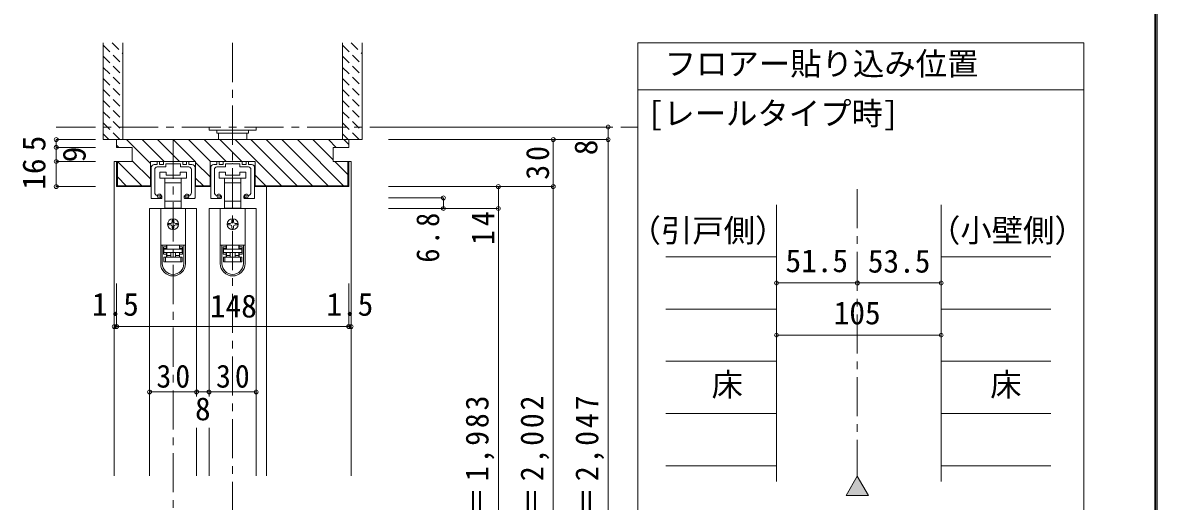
# Model space of a CAD drawing. Units: millimetres at full size, sheet at 1:5. Extents: x -957 to 993, y -689 to 708.
# Drawn here: x 269 to 993, y -221 to 85 of the extents above; entities that cross this region are included whole.
import ezdxf
from ezdxf.enums import TextEntityAlignment as Align

# ---------------------------------------------------------------- set-up
doc = ezdxf.new("R2010")
doc.units = ezdxf.units.MM
doc.header["$LTSCALE"] = 5
doc.header["$PDMODE"] = 32
doc.header["$PDSIZE"] = 2.5
doc.linetypes.add('CHAIN1', pattern=[8, 5, -1, 1, -1])
doc.linetypes.add('DASHED1', pattern=[1.8, 1.2, -0.6])
doc.layers.add('0-B_寸法', color=7, linetype='Continuous', lineweight=9)
doc.layers.add('F-1_枠', color=6, linetype='Continuous', lineweight=9)
doc.styles.add('ＭＳ ゴシック', font='')
doc.styles.get('ＭＳ ゴシック').set_extended_font_data('MS Gothic')

# ---------------------------------------------------------------- blocks, each defined once
blk = doc.blocks.new('01')
at = {"layer": '0-B_寸法'}
for p, q in [((-10.15, 6.02), (-10.15, 7.42)), ((-8.95, 7.72), (-9.85, 7.72)), ((-8.65, 6.02), (-8.65, 7.42)), ((-6.15, 7.42), (-6.15, 6.02)), ((-5.85, 7.72), (5.85, 7.72)), ((6.15, 7.42), (6.15, 6.02)), ((8.65, 6.02), (8.65, 7.42)), ((8.95, 7.72), (9.85, 7.72)), ((10.15, 6.02), (10.15, 7.42)), ((-14, 3.72), (-14, -15.48)), ((-12, 5.72), (-10.45, 5.72)), ((-11.65, 2.72), (-11.65, -12.157)), ((-10.15, 4.22), (-4.95, 4.22)), ((-6.45, 5.72), (-8.35, 5.72)), ((-4.65, 4.52), (-4.65, 5.92)), ((-4.35, 6.22), (-0.3, 6.22)), ((0, 6.52), (-0.3, 6.22)), ((0, 6.52), (0.3, 6.22)), ((4.35, 6.22), (0.3, 6.22)), ((4.65, 4.52), (4.65, 5.92)), ((10.15, 4.22), (4.95, 4.22)), ((6.45, 5.72), (8.35, 5.72)), ((12, 5.72), (10.45, 5.72)), ((11.65, 2.72), (11.65, -12.157)), ((14, 3.72), (14, -15.48)), ((-7.15, -15.48), (-7.15, -14.405)), ((7.15, -15.48), (7.15, -14.405)), ((-13.7, -15.78), (-7.45, -15.78)), ((13.7, -15.78), (7.45, -15.78))]:
    blk.add_line(p, q, dxfattribs=at)
for centre, radius, start, end in [((-9.85, 7.42), 0.3, 90, 180), ((-8.95, 7.42), 0.3, 0, 90), ((-5.85, 7.42), 0.3, 90, 180), ((5.85, 7.42), 0.3, 0, 90), ((8.95, 7.42), 0.3, 90, 180), ((9.85, 7.42), 0.3, 0, 90), ((-12, 3.72), 2, 90, 180), ((-10.15, 2.72), 1.5, 90, 180), ((-10.45, 6.02), 0.3, 270, 0), ((-8.35, 6.02), 0.3, 180, 270), ((-6.45, 6.02), 0.3, 270, 0), ((-4.95, 4.52), 0.3, 270, 0), ((-4.35, 5.92), 0.3, 90, 180), ((4.35, 5.92), 0.3, 0, 90), ((4.95, 4.52), 0.3, 180, 270), ((6.45, 6.02), 0.3, 180, 270), ((8.35, 6.02), 0.3, 270, 0), ((10.45, 6.02), 0.3, 180, 270), ((10.15, 2.72), 1.5, 0, 90), ((12, 3.72), 2, 0, 90), ((-9.65, -12.157), 2, 180, 253.54075), ((-8.8, -9.28), 5, 253.54075, 284.75682), ((-7.45, -14.405), 0.3, 0, 104.75682), ((7.45, -14.405), 0.3, 75.24318, 180), ((8.8, -9.28), 5, 255.24318, 286.45925), ((9.65, -12.157), 2, 286.45925, 0), ((-13.7, -15.48), 0.3, 180, 270), ((-7.45, -15.48), 0.3, 270, 0), ((7.45, -15.48), 0.3, 180, 270), ((13.7, -15.48), 0.3, 270, 0)]:
    blk.add_arc(centre, radius, start, end, dxfattribs=at)
for p in [(-8.8, -14.28), (8.8, -14.28)]:
    blk.add_point(p, dxfattribs=at)

msp = doc.modelspace()

# ---------------------------------------------------------------- linework, layer by layer
at = {"layer": '0-B_寸法'}
for p, q in [((320.718, 71.709), (320.718, 10.058)), ((333.218, 71.709), (333.218, 10.058)), ((473.218, 71.709), (473.218, 10.058)), ((485.718, 71.709), (485.718, 10.058)), ((661.632, 71.709), (945.988, 71.709)), ((661.632, 71.709), (661.632, -478.929)), ((945.988, 71.709), (945.988, -478.929)), ((661.632, 41.709), (945.988, 41.709)), ((388.218, 18.058), (388.218, 16.058)), ((418.218, 16.058), (388.218, 16.058)), ((393.218, 16.058), (393.218, 14.058)), ((418.218, 18.058), (418.218, 16.058)), ((642.632, 18.058), (502.632, 18.058)), ((642.632, 18.058), (642.632, 10.058)), ((320.718, 10.058), (333.218, 10.058)), ((327.718, 10.058), (326.218, 10.058)), ((329.218, 10.058), (477.218, 10.058)), ((329.218, 5.058), (329.218, 10.058)), ((334.718, 10.058), (350.718, 10.058)), ((350.819, -5.197), (335.564, 10.058)), ((359.463, -3.942), (345.463, 10.058)), ((369.363, -3.942), (355.363, 10.058)), ((379.262, -3.942), (365.262, 10.058)), ((389.162, -3.942), (375.162, 10.058)), ((399.061, -3.942), (385.061, 10.058)), ((394.218, 10.058), (394.218, 14.058)), ((408.961, -3.942), (394.961, 10.058)), ((434.36, -19.442), (404.86, 10.058)), ((412.218, 14.058), (412.218, 10.058)), ((444.26, -19.442), (414.76, 10.058)), ((454.159, -19.442), (424.659, 10.058)), ((464.059, -19.442), (434.559, 10.058)), ((473.958, -19.442), (444.458, 10.058)), ((467.218, -2.802), (454.358, 10.058)), ((455.718, 10.058), (471.718, 10.058)), ((469.257, 5.058), (464.257, 10.058)), ((473.218, 10.058), (485.718, 10.058)), ((477.218, 6.997), (474.157, 10.058)), ((477.218, 10.058), (477.218, 5.058)), ((480.218, 10.058), (478.718, 10.058)), ((642.632, 10.058), (502.632, 10.058)), ((607.632, -424.942), (607.632, 10.058)), ((642.632, 10.058), (642.632, -439.942)), ((330.664, 5.058), (329.218, 6.504)), ((329.218, 5.058), (339.218, 5.058)), ((339.218, 5.058), (339.218, -3.942)), ((467.218, 5.058), (467.218, -3.942)), ((477.218, 5.058), (467.218, 5.058)), ((339.218, -3.942), (327.718, -3.942)), ((327.718, -204.442), (327.718, -3.942)), ((329.218, -3.942), (329.218, -19.942)), ((329.718, -3.942), (329.718, -19.442)), ((345.265, -19.442), (329.765, -3.942)), ((350.819, -15.096), (339.218, -3.496)), ((350.818, -3.942), (379.618, -3.942)), ((350.818, -19.942), (350.818, -3.942)), ((379.618, -19.942), (379.618, -3.942)), ((388.818, -13.811), (379.618, -4.611)), ((388.818, -3.942), (417.618, -3.942)), ((388.818, -19.942), (388.818, -3.942)), ((417.618, -19.942), (417.618, -3.942)), ((467.218, -3.942), (478.718, -3.942)), ((476.718, -12.302), (468.358, -3.942)), ((476.718, -3.942), (476.718, -19.442)), ((477.218, -3.942), (477.218, -19.942)), ((478.718, -204.442), (478.718, -3.942)), ((335.365, -19.442), (329.718, -13.795)), ((356.718, -14.642), (356.718, -10.642)), ((356.718, -10.642), (360.718, -10.642)), ((360.718, -10.642), (360.718, -12.642)), ((360.718, -12.642), (369.718, -12.642)), ((369.718, -10.642), (373.718, -10.642)), ((369.718, -12.642), (369.718, -10.642)), ((373.718, -10.642), (373.718, -14.642)), ((394.718, -14.642), (394.718, -10.642)), ((394.718, -10.642), (398.718, -10.642)), ((398.718, -10.642), (398.718, -12.642)), ((398.718, -12.642), (407.718, -12.642)), ((407.718, -10.642), (411.718, -10.642)), ((407.718, -12.642), (407.718, -10.642)), ((411.718, -10.642), (411.718, -14.642)), ((424.461, -19.442), (417.619, -12.6)), ((329.218, -19.942), (350.818, -19.942)), ((329.718, -19.442), (350.818, -19.442)), ((365.218, -14.642), (356.718, -14.642)), ((359.968, -17.642), (359.968, -14.642)), ((365.218, -17.642), (359.968, -17.642)), ((359.968, -29.242), (359.968, -17.642)), ((373.718, -14.642), (365.218, -14.642)), ((370.468, -17.642), (365.218, -17.642)), ((370.468, -14.642), (370.468, -17.642)), ((370.468, -17.642), (370.468, -29.242)), ((384.55, -19.442), (379.618, -14.51)), ((379.618, -19.442), (388.818, -19.442)), ((379.618, -19.942), (388.818, -19.942)), ((403.218, -14.642), (394.718, -14.642)), ((397.968, -17.642), (397.968, -14.642)), ((403.218, -17.642), (397.968, -17.642)), ((397.968, -29.242), (397.968, -17.642)), ((411.718, -14.642), (403.218, -14.642)), ((408.468, -17.642), (403.218, -17.642)), ((408.468, -14.642), (408.468, -17.642)), ((408.468, -17.642), (408.468, -29.242)), ((476.718, -19.442), (417.618, -19.442)), ((477.218, -19.942), (417.618, -19.942)), ((424.718, -204.442), (424.718, -19.942)), ((607.632, -19.942), (502.632, -19.942)), ((537.632, -27.142), (502.632, -27.142)), ((537.632, -27.142), (537.632, -33.942)), ((350.218, -33.942), (350.218, -204.442)), ((350.218, -33.942), (380.218, -33.942)), ((357.318, -33.942), (357.318, -57.242)), ((357.318, -33.942), (373.118, -33.942)), ((359.968, -33.642), (359.968, -29.242)), ((359.968, -29.242), (365.218, -29.242)), ((361.218, -33.642), (359.968, -33.642)), ((361.218, -33.942), (361.218, -33.642)), ((365.218, -29.242), (370.468, -29.242)), ((370.468, -33.642), (369.218, -33.642)), ((370.468, -29.242), (370.468, -33.642)), ((373.118, -33.942), (373.118, -57.242)), ((380.218, -33.942), (380.218, -153.942)), ((388.218, -33.942), (388.218, -153.942)), ((388.218, -33.942), (418.218, -33.942)), ((395.318, -33.942), (395.318, -57.242)), ((395.318, -33.942), (411.118, -33.942)), ((397.968, -33.642), (397.968, -29.242)), ((397.968, -29.242), (403.218, -29.242)), ((399.218, -33.642), (397.968, -33.642)), ((399.218, -33.942), (399.218, -33.642)), ((403.218, -29.242), (408.468, -29.242)), ((408.468, -33.642), (407.218, -33.642)), ((408.468, -29.242), (408.468, -33.642)), ((411.118, -33.942), (411.118, -57.242)), ((418.218, -33.942), (418.218, -204.442)), ((572.632, -33.942), (502.632, -33.942)), ((749.966, -31.492), (749.966, -207.999)), ((854.966, -31.492), (854.966, -207.999)), ((364.718, -42.442), (364.718, -41.442)), ((365.718, -41.442), (365.718, -42.442)), ((402.718, -42.442), (402.718, -41.442)), ((403.718, -41.442), (403.718, -42.442)), ((362.718, -43.442), (363.718, -43.442)), ((363.718, -44.442), (362.718, -44.442)), ((364.718, -46.442), (364.718, -45.442)), ((365.718, -45.442), (365.718, -46.442)), ((366.718, -43.442), (367.718, -43.442)), ((367.718, -44.442), (366.718, -44.442)), ((400.718, -43.442), (401.718, -43.442)), ((401.718, -44.442), (400.718, -44.442)), ((402.718, -46.442), (402.718, -45.442)), ((403.718, -45.442), (403.718, -46.442)), ((404.718, -43.442), (405.718, -43.442)), ((405.718, -44.442), (404.718, -44.442)), ((357.318, -57.242), (357.318, -57.342)), ((357.318, -57.242), (373.118, -57.242)), ((357.318, -69.042), (357.318, -57.342)), ((358.318, -57.342), (361.018, -57.342)), ((360.318, -57.242), (360.318, -57.342)), ((361.018, -58.342), (361.018, -57.342)), ((361.218, -57.242), (361.218, -59.442)), ((369.218, -59.442), (369.218, -57.242)), ((369.418, -57.342), (369.418, -58.342)), ((369.418, -57.342), (372.118, -57.342)), ((370.118, -57.342), (370.118, -57.242)), ((372.118, -69.042), (372.118, -57.342)), ((372.118, -57.342), (373.118, -57.342)), ((373.118, -57.242), (373.118, -57.342)), ((373.118, -57.342), (373.118, -69.042)), ((395.318, -57.242), (395.318, -57.342)), ((395.318, -57.242), (411.118, -57.242)), ((395.318, -69.042), (395.318, -57.342)), ((396.318, -57.342), (399.018, -57.342)), ((398.318, -57.242), (398.318, -57.342)), ((399.018, -58.342), (399.018, -57.342)), ((399.218, -57.242), (399.218, -59.442)), ((407.218, -59.442), (407.218, -57.242)), ((407.418, -57.342), (407.418, -58.342)), ((407.418, -57.342), (410.118, -57.342)), ((408.118, -57.342), (408.118, -57.242)), ((410.118, -69.042), (410.118, -57.342)), ((410.118, -57.342), (411.118, -57.342)), ((411.118, -57.242), (411.118, -57.342)), ((411.118, -57.342), (411.118, -69.042)), ((359.118, -63.042), (359.118, -58.342)), ((361.018, -58.342), (359.118, -58.342)), ((361.018, -62.042), (359.118, -62.042)), ((359.118, -63.042), (361.018, -63.042)), ((359.318, -59.442), (361.218, -59.442)), ((359.318, -59.942), (359.318, -59.442)), ((359.318, -64.942), (359.318, -67.942)), ((360.318, -64.942), (359.318, -64.942)), ((360.318, -67.942), (360.318, -64.942)), ((370.118, -64.942), (360.318, -64.942)), ((361.018, -63.042), (361.018, -62.042)), ((361.018, -64.942), (361.018, -63.042)), ((361.218, -61.942), (361.218, -63.942)), ((363.718, -61.942), (363.718, -64.942)), ((366.718, -61.942), (366.718, -64.942)), ((369.218, -63.942), (366.718, -63.942)), ((369.218, -59.442), (371.118, -59.442)), ((369.218, -63.942), (369.218, -61.942)), ((369.218, -64.942), (369.218, -63.942)), ((371.318, -58.342), (369.418, -58.342)), ((369.418, -58.342), (369.418, -59.342)), ((369.418, -59.342), (371.318, -59.342)), ((369.418, -63.042), (371.318, -63.042)), ((369.418, -63.042), (369.418, -64.942)), ((370.118, -64.942), (370.118, -67.942)), ((371.118, -64.942), (370.118, -64.942)), ((371.118, -59.442), (371.118, -59.942)), ((371.118, -67.942), (371.118, -64.942)), ((371.318, -58.342), (371.318, -63.042)), ((397.118, -63.042), (397.118, -58.342)), ((399.018, -58.342), (397.118, -58.342)), ((399.018, -62.042), (397.118, -62.042)), ((397.118, -63.042), (399.018, -63.042)), ((397.318, -59.442), (399.218, -59.442)), ((397.318, -59.942), (397.318, -59.442)), ((397.318, -64.942), (397.318, -67.942)), ((398.318, -64.942), (397.318, -64.942)), ((398.318, -67.942), (398.318, -64.942)), ((408.118, -64.942), (398.318, -64.942)), ((399.018, -63.042), (399.018, -62.042)), ((399.018, -64.942), (399.018, -63.042)), ((399.218, -61.942), (399.218, -63.942)), ((401.718, -61.942), (401.718, -64.942)), ((404.718, -61.942), (404.718, -64.942)), ((407.218, -63.942), (404.718, -63.942)), ((407.218, -59.442), (409.118, -59.442)), ((407.218, -63.942), (407.218, -61.942)), ((407.218, -64.942), (407.218, -63.942)), ((409.318, -58.342), (407.418, -58.342)), ((407.418, -58.342), (407.418, -59.342)), ((407.418, -59.342), (409.318, -59.342)), ((407.418, -63.042), (409.318, -63.042)), ((407.418, -63.042), (407.418, -64.942)), ((408.118, -64.942), (408.118, -67.942)), ((409.118, -64.942), (408.118, -64.942)), ((409.118, -59.442), (409.118, -59.942)), ((409.118, -67.942), (409.118, -64.942)), ((409.318, -58.342), (409.318, -63.042)), ((359.318, -67.942), (360.318, -67.942)), ((360.318, -67.942), (370.118, -67.942)), ((370.118, -67.942), (371.118, -67.942)), ((397.318, -67.942), (398.318, -67.942)), ((398.318, -67.942), (408.118, -67.942)), ((408.118, -67.942), (409.118, -67.942)), ((329.218, -109.246), (329.218, -85.188)), ((477.218, -109.246), (477.218, -81.688)), ((477.218, -109.246), (477.218, -81.688)), ((801.466, -81.444), (749.966, -81.444)), ((854.966, -81.444), (801.466, -81.444)), ((477.218, -109.246), (329.218, -109.246)), ((854.966, -114.746), (749.966, -114.746)), ((380.218, -150.942), (350.218, -150.942)), ((388.218, -150.942), (380.218, -150.942)), ((418.218, -150.942), (388.218, -150.942)), ((380.218, -173.942), (380.218, -204.442)), ((388.218, -173.942), (388.218, -204.442)), ((801.466, -204.681), (794.328, -217.043)), ((801.466, -204.681), (808.603, -217.043)), ((794.328, -217.043), (808.603, -217.043))]:
    msp.add_line(p, q, dxfattribs=at)
at = {"layer": '0-B_寸法', "linetype": 'DASHED1'}
for p, q in [((320.718, 70.276), (333.218, 57.776)), ((326.356, 71.709), (333.218, 64.847)), ((473.218, 70.276), (485.718, 57.776)), ((478.856, 71.709), (485.718, 64.847)), ((320.718, 63.205), (333.218, 50.705)), ((473.218, 63.205), (485.718, 50.705)), ((320.718, 56.134), (333.218, 43.634)), ((473.218, 56.134), (485.718, 43.634)), ((320.718, 49.062), (333.218, 36.562)), ((473.218, 49.062), (485.718, 36.562)), ((320.718, 41.991), (333.218, 29.491)), ((473.218, 41.991), (485.718, 29.491)), ((320.718, 34.92), (333.218, 22.42)), ((473.218, 34.92), (485.718, 22.42)), ((320.718, 27.849), (333.218, 15.349)), ((473.218, 27.849), (485.718, 15.349)), ((320.718, 20.778), (331.438, 10.058)), ((473.218, 20.778), (483.938, 10.058)), ((320.718, 13.707), (324.367, 10.058)), ((473.218, 13.707), (476.867, 10.058))]:
    msp.add_line(p, q, dxfattribs=at)
at = {"layer": '0-B_寸法', "linetype": 'CHAIN1'}
for p, q in [((403.218, 71.709), (403.218, -449.942)), ((290.718, 18.058), (661.632, 18.058)), ((365.218, 10.058), (365.218, -439.942)), ((801.466, -21.492), (801.466, -204.681))]:
    msp.add_line(p, q, dxfattribs=at)
at = {"layer": '0-B_寸法', "color": 4}
for p, q in [((290.718, 10.058), (290.718, 5.058)), ((290.718, 10.058), (315.718, 10.058)), ((290.718, 5.058), (315.718, 5.058)), ((290.718, 5.058), (290.718, -3.942)), ((290.718, -3.942), (315.718, -3.942)), ((290.718, -3.942), (290.718, -19.942)), ((290.718, -19.942), (315.718, -19.942)), ((749.966, -64.794), (679.476, -64.794)), ((924.966, -64.794), (854.966, -64.794)), ((327.718, -109.246), (327.718, -81.688)), ((329.218, -109.246), (329.218, -81.688)), ((477.218, -109.246), (477.218, -81.688)), ((478.718, -109.246), (478.718, -81.688)), ((749.966, -98.095), (679.476, -98.095)), ((854.966, -98.095), (924.966, -98.095)), ((327.718, -109.246), (329.218, -109.246)), ((477.218, -109.246), (478.718, -109.246)), ((749.966, -131.396), (679.476, -131.396)), ((854.966, -131.396), (924.966, -131.396)), ((749.966, -164.698), (679.476, -164.698)), ((854.966, -164.698), (924.966, -164.698)), ((749.966, -197.999), (679.476, -197.999)), ((854.966, -197.999), (924.966, -197.999))]:
    msp.add_line(p, q, dxfattribs=at)
at = {"layer": '0-B_寸法'}
for points in [[(413.218, 16.058), (413.218, 14.058), (393.218, 14.058)], [(572.632, -19.942), (572.632, -419.942), (502.632, -419.942)], [(361.218, -33.642), (369.218, -33.642), (369.218, -33.942)], [(399.218, -33.642), (407.218, -33.642), (407.218, -33.942)], [(357.318, -57.342), (358.318, -57.342), (358.318, -69.042)], [(395.318, -57.342), (396.318, -57.342), (396.318, -69.042)], [(359.118, -59.342), (361.018, -59.342), (361.018, -58.342)], [(363.718, -63.942), (361.218, -63.942), (361.218, -64.942)], [(371.318, -62.042), (369.418, -62.042), (369.418, -63.042)], [(397.118, -59.342), (399.018, -59.342), (399.018, -58.342)], [(401.718, -63.942), (399.218, -63.942), (399.218, -64.942)], [(409.318, -62.042), (407.418, -62.042), (407.418, -63.042)]]:
    msp.add_lwpolyline(points, dxfattribs=at)
for points in [[(359.318, -61.942), (371.118, -61.942), (371.118, -59.942), (359.318, -59.942)], [(397.318, -61.942), (409.118, -61.942), (409.118, -59.942), (397.318, -59.942)]]:
    msp.add_lwpolyline(points, close=True, dxfattribs=at)
for centre in [(365.218, -43.942), (403.218, -43.942)]:
    msp.add_circle(centre, 3.5, dxfattribs=at)
for centre, radius, start, end in [((363.718, -42.442), 1, 270, 0), ((365.218, -41.442), 0.5, 90, 180), ((365.218, -41.442), 0.5, 0, 90), ((366.718, -42.442), 1, 180, 270), ((401.718, -42.442), 1, 270, 0), ((403.218, -41.442), 0.5, 90, 180), ((403.218, -41.442), 0.5, 0, 90), ((404.718, -42.442), 1, 180, 270), ((362.718, -43.942), 0.5, 90, 180), ((362.718, -43.942), 0.5, 180, 270), ((363.718, -45.442), 1, 0, 90), ((365.218, -46.442), 0.5, 180, 270), ((365.218, -46.442), 0.5, 270, 0), ((366.718, -45.442), 1, 90, 180), ((367.718, -43.942), 0.5, 0, 90), ((367.718, -43.942), 0.5, 270, 0), ((400.718, -43.942), 0.5, 90, 180), ((400.718, -43.942), 0.5, 180, 270), ((401.718, -45.442), 1, 0, 90), ((403.218, -46.442), 0.5, 180, 270), ((403.218, -46.442), 0.5, 270, 0), ((404.718, -45.442), 1, 90, 180), ((405.718, -43.942), 0.5, 0, 90), ((405.718, -43.942), 0.5, 270, 0), ((365.218, -69.042), 7.9, 180, 0), ((365.218, -69.042), 6.9, 180, 0), ((403.218, -69.042), 7.9, 180, 0), ((403.218, -69.042), 6.9, 180, 0)]:
    msp.add_arc(centre, radius, start, end, dxfattribs=at)
for p in [(642.632, 18.058), (290.718, 10.058), (607.632, 10.058), (642.632, 10.058), (290.718, 5.058), (290.718, -3.942), (290.718, -19.942), (572.632, -19.942), (607.632, -19.942), (537.632, -27.142), (537.632, -33.942), (572.632, -33.942), (749.966, -81.444), (801.466, -81.444), (854.966, -81.444), (327.718, -109.246), (329.218, -109.246), (329.218, -109.246), (477.218, -109.246), (477.218, -109.246), (478.718, -109.246), (749.966, -114.746), (854.966, -114.746), (350.218, -150.942), (380.218, -150.942), (388.218, -150.942), (418.218, -150.942)]:
    msp.add_point(p, dxfattribs=at)
at = {"layer": '0-B_寸法', "color": 16}
msp.add_solid([(794.328, -217.043), (801.466, -204.681), (808.603, -217.043)], dxfattribs=at)
at = {"layer": 'F-1_枠'}
for p, q in [((991.115, 707.602), (991.115, -689.065)), ((991.948, 707.602), (991.948, -689.065)), ((992.782, 707.602), (992.782, -689.065))]:
    msp.add_line(p, q, dxfattribs=at)

# ---------------------------------------------------------------- block references
at = {"layer": '0-B_寸法'}
for p in [(365.218, -11.662), (403.218, -11.662)]:
    msp.add_blockref('01', p, dxfattribs=at)

# ---------------------------------------------------------------- texts
at = {"layer": '0-B_寸法', "style": 'ＭＳ ゴシック'}
for s, p in [('フロアー貼り込み位置', (678.749, 46.709)), ('[レールタイプ時]', (667.87, 15.02)), ('（引戸側）', (656.303, -59.689)), ('（小壁側）', (847.185, -59.689)), ('51.5', (755.716, -78.944)), ('53.5', (808.216, -79.23)), ('1.5', (313.468, -106.746)), ('148', (388.718, -107.864)), ('1.5', (462.968, -106.746)), ('105', (786.466, -112.246)), ('床', (708.595, -158.047)), ('床', (886.216, -158.047)), ('8', (379.218, -173.442))]:
    msp.add_text(s, height=14.66, dxfattribs=at).set_placement(p, align=Align.BOTTOM_LEFT)
for s, p in [('5', (288.218, 2.558)), ('8', (640.132, 0.058)), ('9', (313.859, -4.442)), ('16', (288.218, -21.942))]:
    msp.add_text(s, height=14.66, rotation=90, dxfattribs=at).set_placement(p, align=Align.BOTTOM_LEFT)
at = {"layer": '0-B_寸法', "char_height": 14.66, "attachment_point": 7, "rotation": 90, "style": 'ＭＳ ゴシック'}
for s, insert in [('\\T1.27;\\W0.95;30', (605.132, -15.567)), ('\\T1.27;\\W0.9;6.8', (535.132, -68.442)), ('\\T1.27;\\W0.95;14', (570.132, -57.192)), ('\\T1.19;\\W0.95;ＤＨ＝1,983', (570.132, -275.692)), ('\\T1.19;\\W0.95;枠内＝2,002', (605.132, -275.692)), ('\\T1.19;\\W0.95;枠外＝2,047', (640.132, -275.692))]:
    msp.add_mtext(s, dxfattribs=dict(at, insert=insert))
at = {"layer": '0-B_寸法', "char_height": 14.66, "attachment_point": 7, "style": 'ＭＳ ゴシック'}
for insert in [(354.593, -148.442), (392.593, -148.442)]:
    msp.add_mtext('\\T1.27;\\W0.95;30', dxfattribs=dict(at, insert=insert))

doc.saveas('drawing.dxf')
